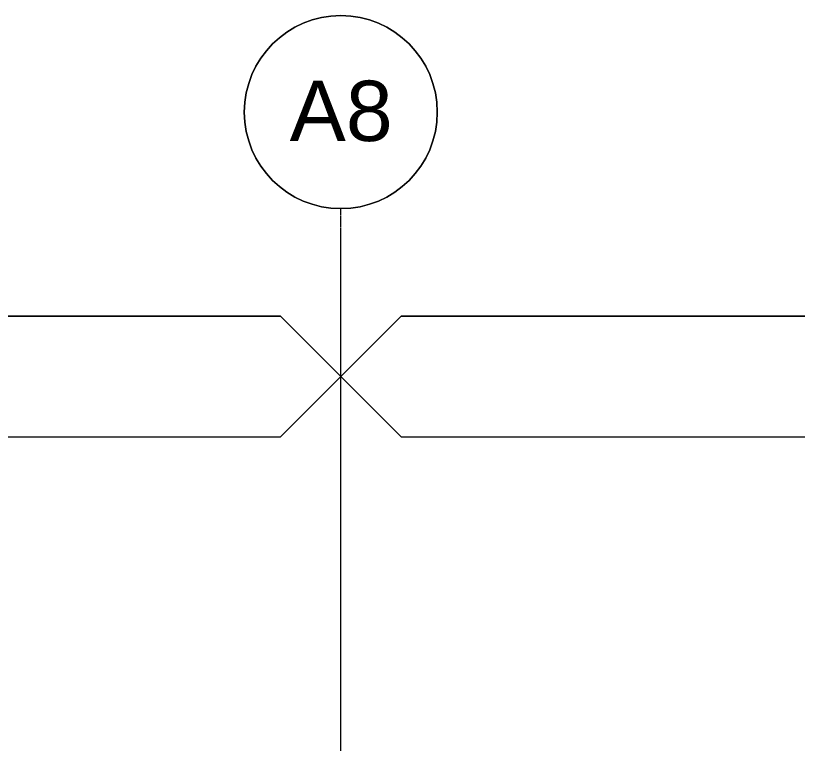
# Model space of a CAD drawing. Header units: millimetres. Extents: x -2361666 to -2009843, y -375 to 29863.
# Drawn here: x -2195366 to -2188885, y 21711 to 27743 of the extents above; entities that cross this region are included whole.
import ezdxf

# ---------------------------------------------------------------- set-up
doc = ezdxf.new("R2010")
doc.units = ezdxf.units.MM
doc.linetypes.add('Grid Line', pattern=[21, 12, -3, 3, -3])
for name, color, linetype, lineweight in [('A-DETL-GENF', 92, 'Continuous', 5), ('S-GRID', 1, 'Continuous', 5), ('S-GRID-IDEN', 1, 'Continuous', 5)]:
    doc.layers.add(name, color=color, linetype=linetype, lineweight=lineweight)
doc.styles.add('Arial', font='arial.ttf', dxfattribs={"height": 500})

# ---------------------------------------------------------------- blocks, each defined once
blk = doc.blocks.new('Dimension - Grids _2D_ - 1-200-1063965-SOUTH EAST - PART A')
at = {"layer": 'A-DETL-GENF'}
for p, q in [((-972751.1, 25252.7), (-973251.1, 24752.7)), ((-973251.1, 24752.7), (-972751.1, 25252.7)), ((-963751.1, 25252.7), (-972751.1, 25252.7)), ((-972751.1, 25252.7), (-963751.1, 25252.7)), ((-963251.1, 24752.7), (-963751.1, 25252.7)), ((-963251.1, 24752.7), (-963751.1, 25252.7)), ((-973251.1, 24752.7), (-972751.1, 24252.7)), ((-973251.1, 24752.7), (-972751.1, 24252.7)), ((-963751.1, 24252.7), (-963251.1, 24752.7)), ((-963251.1, 24752.7), (-963751.1, 24252.7)), ((-972751.1, 24252.7), (-963751.1, 24252.7)), ((-972751.1, 24252.7), (-963751.1, 24252.7))]:
    blk.add_line(p, q, dxfattribs=at)
blk = doc.blocks.new('Grid - A1-203820-SOUTH EAST - PART A')
at = {"layer": 'S-GRID-IDEN'}
blk.add_circle((-1014851.1, 26943.2), 800, dxfattribs=at)
for start, end in [(0, 180), (180, 360)]:
    blk.add_arc((-1014851.1, 26943.2), 800, start, end, dxfattribs=at)

msp = doc.modelspace()

# ---------------------------------------------------------------- linework, layer by layer
at = {"layer": 'S-GRID', "linetype": 'Grid Line'}
msp.add_line((-2192669.7, 224.7), (-2192669.7, 26143.2), dxfattribs=at)

# ---------------------------------------------------------------- block references
at = {"layer": 'A-DETL-GENF'}
for p in [(-1229418.7, 0), (-1219418.7, 0)]:
    msp.add_blockref('Dimension - Grids _2D_ - 1-200-1063965-SOUTH EAST - PART A', p, dxfattribs=at)
at = {"layer": 'S-GRID-IDEN'}
msp.add_blockref('Grid - A1-203820-SOUTH EAST - PART A', (-1177818.7, 0), dxfattribs=at)

# ---------------------------------------------------------------- texts
at = {"layer": 'S-GRID-IDEN', "insert": (-2193094.1, 27204), "char_height": 500, "width": 1026.16, "attachment_point": 1, "style": 'Arial'}
msp.add_mtext('A8', dxfattribs=at)

doc.saveas('drawing.dxf')
